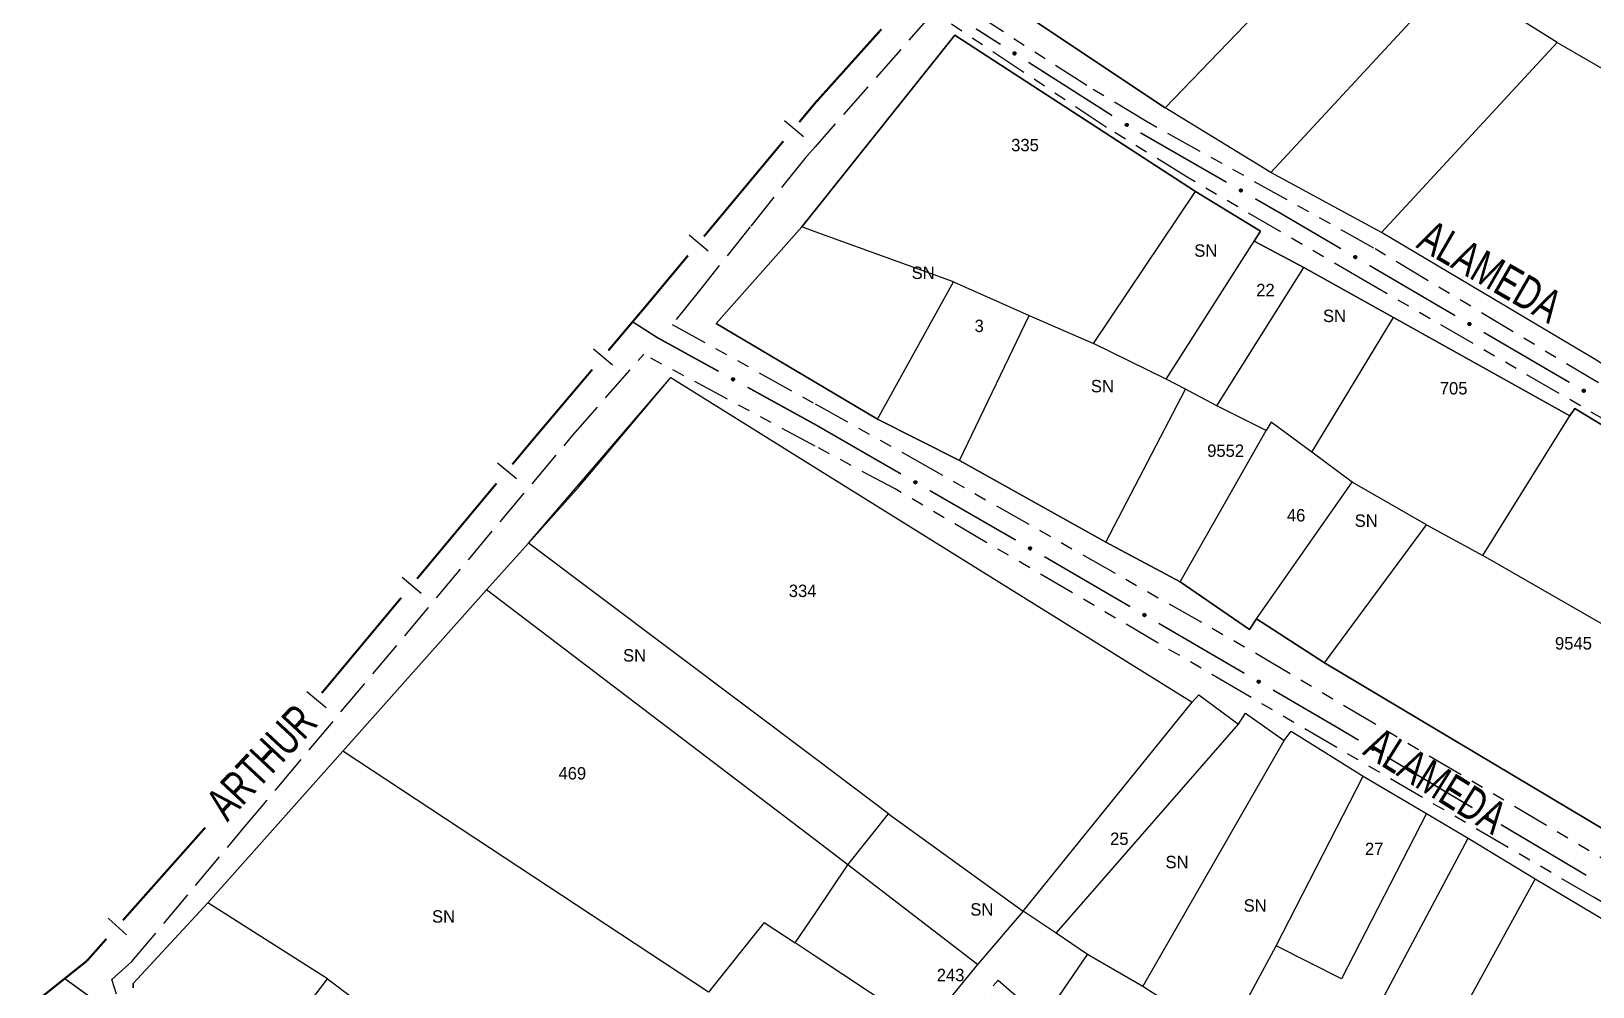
# Model space of a CAD drawing. Extents: x 205454 to 206599, y 4874260 to 4875179.
# Drawn here: x 205702 to 205890.8, y 4874756.7 to 4874872.3 of the extents above; entities that cross this region are included whole.
import ezdxf
from ezdxf.enums import TextEntityAlignment as Align

# ---------------------------------------------------------------- set-up
doc = ezdxf.new("R2010")
doc.units = 0
doc.header["$LTSCALE"] = 1.5
doc.header["$MEASUREMENT"] = 0
doc.linetypes.add('TRACO_11', pattern=[8, 3, -1, 3, -1])
doc.linetypes.add('TRACO_25', pattern=[8, 3, -1, 1, -1, 1, -1])
for name, color, linetype in [('CD_MALHA_LOTES', 7, 'CONTINUOUS'), ('LM-LIM-SETORES-BAIRROS', 250, 'CONTINUOUS'), ('RU-QUADRA', 210, 'CONTINUOUS'), ('SV-EIXO-RUA-N-PAV', 6, 'CONTINUOUS'), ('SV-RUA-NAO-PAV', 7, 'CONTINUOUS'), ('SV-RUA-PAVIM', 7, 'CONTINUOUS'), ('SV-TXT-RUA-N-PAV', 7, 'CONTINUOUS'), ('SV-TXT-RUA-PAV', 7, 'CONTINUOUS'), ('Th_NmrPort', 7, 'CONTINUOUS')]:
    doc.layers.add(name, color=color, linetype=linetype)
doc.styles.add('ARIAL', font='ARIAL.SHX')

msp = doc.modelspace()

# ---------------------------------------------------------------- linework, layer by layer
at = {"layer": 'CD_MALHA_LOTES', "linetype": 'Continuous', "flags": 128}
for points in [[(205839.060183, 4874863.014153), (205861.721372, 4874886.556047)], [(205851.864263, 4874855.22331), (205873.780242, 4874878.900697)], [(205886.482702, 4874870.940488), (205873.780242, 4874878.900697)], [(205819.176598, 4874876.326332), (205839.060183, 4874863.014153)], [(205795.148686, 4874848.628213), (205796.759243, 4874850.646889), (205813.653277, 4874871.821904)], [(205813.653277, 4874871.821904), (205842.736045, 4874852.912431)], [(205865.244188, 4874847.940566), (205886.482702, 4874870.940488)], [(205886.482702, 4874870.940488), (205894.273545, 4874866.401476)], [(205851.864263, 4874855.22331), (205839.060183, 4874863.014153)], [(205865.244188, 4874847.940566), (205851.864263, 4874855.22331)], [(205830.407069, 4874834.532424), (205842.736045, 4874852.912431)], [(205842.736045, 4874852.912431), (205850.602386, 4874848.109425)], [(205784.824717, 4874836.927165), (205795.148686, 4874848.628213)], [(205813.502001, 4874841.982756), (205796.759196, 4874848.045072), (205795.148686, 4874848.628213)], [(205850.602386, 4874848.109425), (205849.846007, 4874846.899219)], [(205890.953969, 4874832.66374), (205865.244188, 4874847.940566)], [(205839.181065, 4874830.221065), (205849.846007, 4874846.899219)], [(205849.846007, 4874846.899219), (205855.8214, 4874843.722428)], [(205845.307734, 4874826.968635), (205855.8214, 4874843.722428)], [(205855.8214, 4874843.722428), (205866.675438, 4874837.671397)], [(205804.311998, 4874825.38024), (205813.502001, 4874841.982756)], [(205813.502001, 4874841.982756), (205822.654186, 4874837.89831)], [(205804.311998, 4874825.38024), (205796.75887, 4874829.855744), (205784.824717, 4874836.927165)], [(205814.220561, 4874820.388139), (205822.654186, 4874837.89831)], [(205822.654186, 4874837.89831), (205830.407069, 4874834.532424)], [(205856.804693, 4874821.371431), (205866.675438, 4874837.671397)], [(205866.675438, 4874837.671397), (205888.005322, 4874825.758429)], [(205839.181065, 4874830.221065), (205830.407069, 4874834.532424)], [(205762.1174, 4874810.384633), (205768.244928, 4874817.212891), (205779.320041, 4874830.403738)], [(205779.320041, 4874830.403738), (205796.758685, 4874819.532507), (205842.327792, 4874791.124778)], [(205831.919827, 4874810.479575), (205841.525839, 4874829.010858)], [(205841.525839, 4874829.010858), (205839.181065, 4874830.221065)], [(205845.307734, 4874826.968635), (205841.525839, 4874829.010858)], [(205851.283127, 4874824.018758), (205845.307734, 4874826.968635)], [(205888.005322, 4874825.758429), (205888.610426, 4874826.666084)], [(205888.610426, 4874826.666084), (205905.28858, 4874816.530607)], [(205814.220561, 4874820.388139), (205804.311998, 4874825.38024)], [(205851.88823, 4874825.00205), (205851.283127, 4874824.018758)], [(205856.804693, 4874821.371431), (205851.88823, 4874825.00205)], [(205877.491656, 4874808.89118), (205888.005322, 4874825.758429)], [(205840.882917, 4874805.676569), (205851.283127, 4874824.018758)], [(205861.683337, 4874817.740813), (205856.804693, 4874821.371431)], [(205831.919827, 4874810.479575), (205814.220561, 4874820.388139)], [(205850.11074, 4874801.213934), (205861.683337, 4874817.740813)], [(205870.684246, 4874812.597436), (205861.683337, 4874817.740813)], [(205858.35527, 4874795.881463), (205870.684246, 4874812.597436)], [(205870.684246, 4874812.597436), (205877.491656, 4874808.89118)], [(205757.037463, 4874804.723768), (205762.1174, 4874810.384633)], [(205805.644592, 4874777.617993), (205796.758053, 4874784.307651), (205762.1174, 4874810.384633)], [(205840.882917, 4874805.676569), (205831.919827, 4874810.479575)], [(205895.304379, 4874798.642246), (205877.491656, 4874808.89118)], [(205739.684575, 4874785.202278), (205757.037463, 4874804.723768)], [(205800.733034, 4874771.478545), (205796.757878, 4874774.502993), (205757.037463, 4874804.723768)], [(205849.278723, 4874799.92809), (205840.882917, 4874805.676569)], [(205850.11074, 4874801.213934), (205849.278723, 4874799.92809)], [(205858.35527, 4874795.881463), (205850.11074, 4874801.213934)], [(205892.581415, 4874775.459232), (205858.35527, 4874795.881463)], [(205821.914128, 4874765.850718), (205842.327792, 4874791.124778)], [(205842.327792, 4874791.124778), (205843.146385, 4874792.045695)], [(205843.146385, 4874792.045695), (205847.955619, 4874788.46435)], [(205847.955619, 4874788.46435), (205848.774212, 4874789.794564)], [(205848.774212, 4874789.794564), (205853.481122, 4874786.520192)], [(205825.904769, 4874763.190291), (205847.955619, 4874788.46435)], [(205853.481122, 4874786.520192), (205854.299715, 4874787.645757)], [(205854.299715, 4874787.645757), (205862.997265, 4874782.171417)], [(205723.372592, 4874766.860022), (205739.684575, 4874785.202278)], [(205783.885955, 4874756.059578), (205739.684575, 4874785.202278)], [(205836.392992, 4874756.743871), (205853.481122, 4874786.520192)], [(205852.509042, 4874761.655429), (205862.997265, 4874782.171417)], [(205862.997265, 4874782.171417), (205870.671575, 4874777.669155)], [(205800.733034, 4874771.478545), (205805.644592, 4874777.617993)], [(205805.644592, 4874777.617993), (205821.914128, 4874765.850718)], [(205870.671575, 4874777.669155), (205860.388, 4874757.664788)], [(205870.671575, 4874777.669155), (205875.685457, 4874774.701755)], [(205858.64849, 4874742.623141), (205875.685457, 4874774.701755)], [(205875.685457, 4874774.701755), (205883.820225, 4874769.790197)], [(205794.347346, 4874762.021452), (205796.757718, 4874765.594072), (205800.733034, 4874771.478545)], [(205816.388626, 4874759.404298), (205800.733034, 4874771.478545)], [(205883.820225, 4874769.790197), (205866.220475, 4874737.711583)], [(205883.820225, 4874769.790197), (205898.350251, 4874761.092646)], [(205723.372592, 4874766.860022), (205714.341007, 4874757.100392)], [(205737.819594, 4874757.668884), (205723.372592, 4874766.860022)], [(205790.591394, 4874764.508431), (205783.885955, 4874756.059578)], [(205790.591394, 4874764.508431), (205794.347346, 4874762.021452)], [(205821.914128, 4874765.850718), (205816.388626, 4874759.404298)], [(205825.904769, 4874763.190291), (205821.914128, 4874765.850718)], [(205829.690762, 4874760.632188), (205825.904769, 4874763.190291)], [(205810.04453, 4874751.627665), (205796.757625, 4874760.425502), (205794.347346, 4874762.021452)], [(205820.686239, 4874747.381213), (205829.690762, 4874760.632188)], [(205836.392992, 4874756.743871), (205829.690762, 4874760.632188)], [(205846.369595, 4874750.297451), (205852.509042, 4874761.655429)], [(205860.388, 4874757.664788), (205852.509042, 4874761.655429)], [(205816.388626, 4874759.404298), (205810.04453, 4874751.627665)], [(205714.341007, 4874757.100392), (205714.336552, 4874756.597096)], [(205729.370742, 4874746.537856), (205737.819594, 4874757.668884)], [(205737.819594, 4874757.668884), (205752.035123, 4874746.940182)], [(205846.369595, 4874750.297451), (205836.392992, 4874756.743871)]]:
    msp.add_lwpolyline(points, dxfattribs=at)
at = {"layer": 'LM-LIM-SETORES-BAIRROS', "const_width": 0.25}
for points in [[(205804.784418, 4874872.53126), (205796.769519, 4874863.600337)], [(205796.76463, 4874863.59489), (205794.849039, 4874861.295619)], [(205796.769519, 4874863.600337), (205796.76463, 4874863.59489)], [(205792.928763, 4874858.990724), (205783.327382, 4874847.46625)], [(205781.407106, 4874845.161355), (205776.28637, 4874839.01497)], [(205776.137374, 4874838.836131), (205771.7694, 4874833.667362)], [(205776.28637, 4874839.01497), (205776.137374, 4874838.836131)], [(205769.83302, 4874831.375979), (205762.732962, 4874822.974243)], [(205762.732962, 4874822.974243), (205762.495636, 4874822.693408)], [(205762.495636, 4874822.693408), (205760.171241, 4874819.902189)], [(205758.251478, 4874817.596867), (205748.652663, 4874806.070256)], [(205746.7329, 4874803.764934), (205737.134085, 4874792.238324)], [(205723.048279, 4874775.970458), (205713.092634, 4874764.750604)], [(205711.101505, 4874762.506633), (205709.110376, 4874760.262662)], [(205708.724455, 4874759.827735), (205702.140656, 4874754.58127)], [(205709.110376, 4874760.262662), (205708.724455, 4874759.827735)]]:
    msp.add_lwpolyline(points, dxfattribs=at)
at = {"layer": 'LM-LIM-SETORES-BAIRROS'}
for points in [[(205793.056499, 4874861.487458), (205795.361394, 4874859.567182)], [(205781.534843, 4874847.65809), (205783.839738, 4874845.737814)], [(205769.978249, 4874833.871758), (205772.269631, 4874831.935378)], [(205758.378659, 4874820.09363), (205760.683981, 4874818.173867)], [(205746.860081, 4874806.261697), (205749.165403, 4874804.341934)], [(205735.341503, 4874792.429765), (205737.646825, 4874790.510002)], [(205711.306939, 4874764.998178), (205713.55091, 4874763.007049)]]:
    msp.add_lwpolyline(points, dxfattribs=at)
at = {"layer": 'RU-QUADRA', "linetype": 'Continuous', "flags": 128}
for points in [[(206021.501391, 4874791.8465), (206012.965337, 4874796.25002), (205997.756258, 4874768.914324), (205989.965415, 4874773.656576), (205981.903587, 4874778.263335), (205977.567814, 4874780.566715), (205972.419083, 4874783.479813), (205965.847677, 4874787.205868), (205959.174651, 4874791.236782), (205916.15565, 4874816.811069), (205904.30002, 4874824.127687), (205890.953969, 4874832.66374), (205865.244188, 4874847.940566), (205851.864263, 4874855.22331), (205839.060183, 4874863.014153), (205819.176598, 4874876.326332)], [(205905.28858, 4874816.530607), (205888.610426, 4874826.666084), (205888.005322, 4874825.758429), (205866.675438, 4874837.671397), (205855.8214, 4874843.722428), (205849.846007, 4874846.899219), (205850.602386, 4874848.109425), (205842.736045, 4874852.912431), (205813.653277, 4874871.821904), (205796.759243, 4874850.646889), (205795.148686, 4874848.628213), (205784.824717, 4874836.927165), (205796.75887, 4874829.855744), (205804.311998, 4874825.38024), (205814.220561, 4874820.388139), (205831.919827, 4874810.479575), (205840.882917, 4874805.676569), (205849.278723, 4874799.92809), (205850.11074, 4874801.213934), (205858.35527, 4874795.881463), (205892.581415, 4874775.459232)], [(205714.336552, 4874756.597096), (205714.341007, 4874757.100392), (205723.372592, 4874766.860022), (205739.684575, 4874785.202278), (205757.037463, 4874804.723768), (205762.1174, 4874810.384633), (205779.320041, 4874830.403738), (205796.758685, 4874819.532507), (205842.327792, 4874791.124778), (205843.146385, 4874792.045695), (205847.955619, 4874788.46435), (205848.774212, 4874789.794564), (205853.481122, 4874786.520192), (205854.299715, 4874787.645757), (205862.997265, 4874782.171417), (205870.671575, 4874777.669155), (205875.685457, 4874774.701755), (205883.820225, 4874769.790197), (205898.350251, 4874761.092646), (205906.791992, 4874755.925278)], [(205820.686239, 4874747.381213), (205829.690762, 4874760.632188), (205825.904769, 4874763.190291), (205821.914128, 4874765.850718), (205816.388626, 4874759.404298), (205810.04453, 4874751.627665)]]:
    msp.add_lwpolyline(points, dxfattribs=at)
at = {"layer": 'SV-EIXO-RUA-N-PAV', "const_width": 0.18}
for points in [[(205816.212977, 4874872.584627), (205819.18819, 4874870.687031)], [(205822.560638, 4874868.536078), (205832.67798, 4874862.08322)], [(205836.095824, 4874860.007178), (205846.498341, 4874854.0249)], [(205849.965846, 4874852.030807), (205852.566475, 4874850.535238)], [(205852.566475, 4874850.535238), (205852.833138, 4874850.381885)], [(205852.833138, 4874850.381885), (205860.330701, 4874845.983689)], [(205863.780876, 4874843.959759), (205872.406313, 4874838.899933)], [(205872.406313, 4874838.899933), (205872.822675, 4874838.655688)], [(205872.822675, 4874838.655688), (205874.132586, 4874837.889992)], [(205774.709194, 4874837.146118), (205777.235743, 4874835.528542)], [(205777.235743, 4874835.528542), (205777.69716, 4874835.233128)], [(205777.69716, 4874835.233128), (205785.100458, 4874831.155204)], [(205877.585885, 4874835.871397), (205887.945781, 4874829.815611)], [(205788.6041, 4874829.225309), (205796.487294, 4874824.883046)], [(205796.487294, 4874824.883046), (205796.760578, 4874824.732514)], [(205796.760578, 4874824.732514), (205807.155844, 4874818.737645)], [(205810.620933, 4874816.739355), (205821.016198, 4874810.744487)], [(205824.480435, 4874808.744729), (205834.843834, 4874802.694939)], [(205838.2983, 4874800.678342), (205848.661699, 4874794.628551)], [(205852.116165, 4874792.611954), (205859.025098, 4874788.578761)], [(205859.025098, 4874788.578761), (205859.791995, 4874788.131073)], [(205859.791995, 4874788.131073), (205862.468025, 4874786.542562)], [(205865.907659, 4874784.50077), (205876.226562, 4874778.375393)], [(205879.666197, 4874776.333601), (205886.545466, 4874772.250017)], [(205886.545466, 4874772.250017), (205886.713871, 4874772.150051)], [(205886.713871, 4874772.150051), (205889.979554, 4874770.198913)], [(205706.105945, 4874757.678493), (205710.963608, 4874754.156687)]]:
    msp.add_lwpolyline(points, dxfattribs=at)
at = {"layer": 'SV-EIXO-RUA-N-PAV'}
for points in [[(205820.81247, 4874869.781628), (205820.86007, 4874869.792864), (205820.903278, 4874869.792788), (205820.939297, 4874869.782351), (205820.968721, 4874869.76483), (205820.996805, 4874869.743514), (205821.020378, 4874869.715776), (205821.039721, 4874869.679195), (205821.051328, 4874869.631525), (205821.048341, 4874869.587268), (205821.039999, 4874869.551408), (205821.023495, 4874869.519674), (205821.00233, 4874869.492739), (205820.972708, 4874869.469206), (205820.935446, 4874869.449965), (205820.887229, 4874869.439454), (205820.84487, 4874869.439819), (205820.810295, 4874869.450828), (205820.778497, 4874869.467622), (205820.750087, 4874869.489728), (205820.727105, 4874869.517089), (205820.707799, 4874869.554642), (205820.698056, 4874869.602369), (205820.697938, 4874869.644621), (205820.708458, 4874869.679341), (205820.725697, 4874869.710274), (205820.746734, 4874869.738702), (205820.77363, 4874869.763558), (205820.81247, 4874869.781628)], [(205834.370192, 4874861.126539), (205834.417227, 4874861.139946), (205834.460393, 4874861.14185), (205834.496852, 4874861.133076), (205834.527049, 4874861.116922), (205834.55608, 4874861.096916), (205834.5809, 4874861.070288), (205834.6019, 4874861.034632), (205834.61568, 4874860.987544), (205834.614725, 4874860.943197), (205834.608035, 4874860.906992), (205834.593003, 4874860.874535), (205834.573096, 4874860.846658), (205834.544584, 4874860.821792), (205834.508242, 4874860.800863), (205834.460558, 4874860.788152), (205834.418227, 4874860.786576), (205834.383184, 4874860.795988), (205834.35065, 4874860.811307), (205834.321256, 4874860.832086), (205834.297043, 4874860.858365), (205834.276037, 4874860.894994), (205834.264115, 4874860.942224), (205834.262061, 4874860.984427), (205834.270979, 4874861.019592), (205834.286781, 4874861.051283), (205834.306493, 4874861.080645), (205834.332221, 4874861.106709), (205834.370192, 4874861.126539)], [(205848.162418, 4874853.194908), (205848.209453, 4874853.208314), (205848.252618, 4874853.210219), (205848.289078, 4874853.201445), (205848.319275, 4874853.185291), (205848.348306, 4874853.165285), (205848.373125, 4874853.138657), (205848.394126, 4874853.103001), (205848.407906, 4874853.055913), (205848.40695, 4874853.011565), (205848.400261, 4874852.97536), (205848.385229, 4874852.942903), (205848.365322, 4874852.915026), (205848.33681, 4874852.89016), (205848.300468, 4874852.869231), (205848.252784, 4874852.856521), (205848.210453, 4874852.854944), (205848.17541, 4874852.864357), (205848.142875, 4874852.879675), (205848.113482, 4874852.900455), (205848.089269, 4874852.926734), (205848.068263, 4874852.963362), (205848.056341, 4874853.010593), (205848.054286, 4874853.052795), (205848.063204, 4874853.087961), (205848.079007, 4874853.119652), (205848.098719, 4874853.149014), (205848.124447, 4874853.175077), (205848.162418, 4874853.194908)], [(205861.987557, 4874845.139373), (205862.034706, 4874845.152373), (205862.077886, 4874845.153905), (205862.114269, 4874845.144817), (205862.144325, 4874845.128403), (205862.173183, 4874845.108147), (205862.197771, 4874845.081306), (205862.218463, 4874845.045471), (205862.231837, 4874844.998266), (205862.230499, 4874844.953928), (205862.223497, 4874844.917782), (205862.208186, 4874844.885456), (205862.188039, 4874844.857752), (205862.159313, 4874844.833132), (205862.122793, 4874844.812518), (205862.075001, 4874844.800219), (205862.032657, 4874844.799008), (205861.997697, 4874844.808722), (205861.965296, 4874844.824321), (205861.936082, 4874844.845353), (205861.912097, 4874844.87184), (205861.891408, 4874844.908648), (205861.879894, 4874844.95598), (205861.878204, 4874844.998198), (205861.887425, 4874845.033286), (205861.9035, 4874845.064839), (205861.923464, 4874845.09403), (205861.949416, 4874845.119871), (205861.987557, 4874845.139373)], [(205875.790744, 4874837.048238), (205875.837873, 4874837.061311), (205875.881051, 4874837.06291), (205875.917448, 4874837.053878), (205875.947529, 4874837.03751), (205875.976418, 4874837.017299), (205876.001048, 4874836.990496), (205876.021796, 4874836.954692), (205876.035242, 4874836.907508), (205876.033972, 4874836.863168), (205876.027027, 4874836.827012), (205876.011766, 4874836.794662), (205875.991661, 4874836.766927), (205875.962974, 4874836.742263), (205875.926485, 4874836.721592), (205875.878712, 4874836.709219), (205875.836371, 4874836.707942), (205875.801395, 4874836.717603), (205875.76897, 4874836.733151), (205875.739724, 4874836.754139), (205875.715698, 4874836.780588), (205875.694952, 4874836.817364), (205875.683365, 4874836.864678), (205875.681609, 4874836.906894), (205875.690776, 4874836.941996), (205875.706802, 4874836.973574), (205875.726722, 4874837.002796), (205875.752634, 4874837.028676), (205875.790744, 4874837.048238)], [(205786.779539, 4874830.355999), (205786.826319, 4874830.37027), (205786.869442, 4874830.372969), (205786.906057, 4874830.364868), (205786.936546, 4874830.349272), (205786.965941, 4874830.329804), (205786.991247, 4874830.303638), (205787.0129, 4874830.268375), (205787.027545, 4874830.221549), (205787.027406, 4874830.177191), (205787.021385, 4874830.140869), (205787.006953, 4874830.108141), (205786.987563, 4874830.079902), (205786.959513, 4874830.054515), (205786.923563, 4874830.03292), (205786.876121, 4874830.019334), (205786.833826, 4874830.016978), (205786.798616, 4874830.025743), (205786.765805, 4874830.04046), (205786.736034, 4874830.060695), (205786.711341, 4874830.086523), (205786.689664, 4874830.122759), (205786.676874, 4874830.169762), (205786.674043, 4874830.211919), (205786.682312, 4874830.247243), (205786.697528, 4874830.27922), (205786.716695, 4874830.30894), (205786.741939, 4874830.335473), (205786.779539, 4874830.355999)], [(205889.60394, 4874828.973857), (205889.651069, 4874828.986931), (205889.694247, 4874828.988529), (205889.730644, 4874828.979497), (205889.760725, 4874828.96313), (205889.789614, 4874828.942919), (205889.814244, 4874828.916116), (205889.834992, 4874828.880312), (205889.848438, 4874828.833127), (205889.847168, 4874828.788788), (205889.840223, 4874828.752631), (205889.824962, 4874828.720281), (205889.804857, 4874828.692546), (205889.77617, 4874828.667882), (205889.739681, 4874828.647211), (205889.691908, 4874828.634839), (205889.649566, 4874828.633562), (205889.614591, 4874828.643222), (205889.582166, 4874828.658771), (205889.55292, 4874828.679758), (205889.528894, 4874828.706208), (205889.508148, 4874828.742984), (205889.496561, 4874828.790298), (205889.494805, 4874828.832514), (205889.503972, 4874828.867615), (205889.519998, 4874828.899194), (205889.539918, 4874828.928415), (205889.56583, 4874828.954296), (205889.60394, 4874828.973857)], [(205808.818915, 4874817.905639), (205808.865966, 4874817.918989), (205808.909134, 4874817.920841), (205808.945583, 4874817.912023), (205808.97576, 4874817.895832), (205809.004767, 4874817.875791), (205809.029554, 4874817.849133), (205809.050512, 4874817.813451), (205809.064235, 4874817.766347), (205809.063225, 4874817.722), (205809.056492, 4874817.685804), (205809.041421, 4874817.653365), (205809.02148, 4874817.625512), (205808.992938, 4874817.60068), (205808.956571, 4874817.579795), (205808.908871, 4874817.567143), (205808.866538, 4874817.565617), (205808.831507, 4874817.575072), (205808.798991, 4874817.59043), (205808.769622, 4874817.611245), (205808.745442, 4874817.637554), (205808.72448, 4874817.674207), (205808.712615, 4874817.721452), (205808.710612, 4874817.763657), (205808.719572, 4874817.798812), (205808.735413, 4874817.830484), (205808.75516, 4874817.859822), (205808.78092, 4874817.885854), (205808.818915, 4874817.905639)], [(205822.679269, 4874809.91248), (205822.72632, 4874809.92583), (205822.769488, 4874809.927682), (205822.805937, 4874809.918864), (205822.836114, 4874809.902673), (205822.865121, 4874809.882632), (205822.889909, 4874809.855974), (205822.910866, 4874809.820293), (205822.924589, 4874809.773188), (205822.92358, 4874809.728842), (205822.916846, 4874809.692645), (205822.901775, 4874809.660206), (205822.881834, 4874809.632354), (205822.853292, 4874809.607522), (205822.816925, 4874809.586637), (205822.769226, 4874809.573984), (205822.726892, 4874809.572459), (205822.691861, 4874809.581914), (205822.659345, 4874809.597272), (205822.629977, 4874809.618087), (205822.605796, 4874809.644395), (205822.584834, 4874809.681049), (205822.572969, 4874809.728294), (205822.570966, 4874809.770499), (205822.579927, 4874809.805653), (205822.595767, 4874809.837325), (205822.615514, 4874809.866663), (205822.641274, 4874809.892696), (205822.679269, 4874809.91248)], [(205836.502479, 4874801.854144), (205836.5496, 4874801.867245), (205836.592778, 4874801.868868), (205836.629179, 4874801.859857), (205836.65927, 4874801.843507), (205836.688171, 4874801.823313), (205836.712817, 4874801.796524), (205836.733585, 4874801.760733), (205836.747058, 4874801.713556), (205836.745814, 4874801.669216), (205836.73889, 4874801.633055), (205836.723647, 4874801.600696), (205836.703559, 4874801.57295), (205836.674886, 4874801.548269), (205836.638409, 4874801.527577), (205836.590643, 4874801.515177), (205836.548302, 4874801.513875), (205836.513322, 4874801.523516), (205836.480888, 4874801.539045), (205836.451629, 4874801.560016), (205836.427588, 4874801.586451), (205836.40682, 4874801.623216), (205836.395206, 4874801.670523), (205836.393426, 4874801.712738), (205836.402573, 4874801.747844), (205836.418581, 4874801.779432), (205836.438483, 4874801.808665), (205836.46438, 4874801.834561), (205836.502479, 4874801.854144)], [(205850.320344, 4874793.787757), (205850.367465, 4874793.800857), (205850.410642, 4874793.802481), (205850.447044, 4874793.79347), (205850.477135, 4874793.77712), (205850.506036, 4874793.756925), (205850.530682, 4874793.730137), (205850.55145, 4874793.694345), (205850.564923, 4874793.647168), (205850.563679, 4874793.602828), (205850.556755, 4874793.566667), (205850.541512, 4874793.534309), (205850.521424, 4874793.506562), (205850.492751, 4874793.481882), (205850.456274, 4874793.461189), (205850.408508, 4874793.448789), (205850.366167, 4874793.447488), (205850.331187, 4874793.457128), (205850.298752, 4874793.472658), (205850.269494, 4874793.493628), (205850.245453, 4874793.520064), (205850.224685, 4874793.556828), (205850.213071, 4874793.604135), (205850.211291, 4874793.64635), (205850.220438, 4874793.681457), (205850.236446, 4874793.713044), (205850.256348, 4874793.742278), (205850.282245, 4874793.768173), (205850.320344, 4874793.787757)], [(205864.12048, 4874785.689666), (205864.167696, 4874785.702422), (205864.210884, 4874785.70373), (205864.247219, 4874785.694454), (205864.277189, 4874785.677884), (205864.305942, 4874785.657479), (205864.330391, 4874785.630511), (205864.350897, 4874785.594568), (205864.364025, 4874785.547294), (205864.362457, 4874785.502964), (205864.355268, 4874785.466855), (205864.33979, 4874785.434609), (205864.319499, 4874785.40701), (205864.290647, 4874785.382539), (205864.25402, 4874785.362114), (205864.206164, 4874785.350064), (205864.163815, 4874785.349072), (205864.128906, 4874785.358968), (205864.096586, 4874785.374734), (205864.067482, 4874785.395918), (205864.043635, 4874785.422528), (205864.023136, 4874785.459443), (205864.011868, 4874785.506834), (205864.010397, 4874785.549061), (205864.019799, 4874785.5841), (205864.036038, 4874785.61557), (205864.056153, 4874785.644657), (205864.082239, 4874785.670362), (205864.12048, 4874785.689666)], [(205877.879018, 4874777.522498), (205877.926234, 4874777.535254), (205877.969421, 4874777.536562), (205878.005756, 4874777.527285), (205878.035727, 4874777.510715), (205878.064479, 4874777.49031), (205878.088929, 4874777.463342), (205878.109435, 4874777.4274), (205878.122563, 4874777.380126), (205878.120995, 4874777.335796), (205878.113806, 4874777.299687), (205878.098328, 4874777.26744), (205878.078037, 4874777.239841), (205878.049184, 4874777.215371), (205878.012557, 4874777.194946), (205877.964702, 4874777.182895), (205877.922353, 4874777.181903), (205877.887444, 4874777.191799), (205877.855124, 4874777.207565), (205877.82602, 4874777.228749), (205877.802172, 4874777.25536), (205877.781674, 4874777.292275), (205877.770406, 4874777.339666), (205877.768934, 4874777.381892), (205877.778337, 4874777.416931), (205877.794576, 4874777.448401), (205877.814691, 4874777.477488), (205877.840777, 4874777.503194), (205877.879018, 4874777.522498)]]:
    msp.add_lwpolyline(points, close=True, dxfattribs=at)
for points in [[(205820.697938, 4874869.644621), (205821.00233, 4874869.492739)], [(205820.698056, 4874869.602369), (205820.972708, 4874869.469206)], [(205820.699288, 4874869.621484), (205820.982968, 4874869.482631)], [(205820.70571, 4874869.659466), (205821.010098, 4874869.507407)], [(205820.706987, 4874869.57773), (205820.951235, 4874869.460791)], [(205820.707799, 4874869.554642), (205820.935446, 4874869.449965)], [(205820.708458, 4874869.679341), (205821.023495, 4874869.519674)], [(205820.719036, 4874869.693047), (205821.028859, 4874869.534283)], [(205820.723374, 4874869.53491), (205820.904547, 4874869.44849)], [(205820.725697, 4874869.710274), (205821.039999, 4874869.551408)], [(205820.727105, 4874869.517089), (205820.887229, 4874869.439454)], [(205820.739998, 4874869.723375), (205821.040934, 4874869.573516)], [(205820.742597, 4874869.50161), (205820.860377, 4874869.442674)], [(205820.746734, 4874869.738702), (205821.048341, 4874869.587268)], [(205820.750087, 4874869.489728), (205820.84487, 4874869.439819)], [(205820.764094, 4874869.748467), (205821.046207, 4874869.612233)], [(205820.77363, 4874869.763558), (205821.051328, 4874869.631525)], [(205820.792792, 4874869.770625), (205821.041542, 4874869.655669)], [(205820.81247, 4874869.781628), (205821.039721, 4874869.679195)], [(205820.838647, 4874869.786695), (205821.023588, 4874869.701108)], [(205820.86007, 4874869.792864), (205821.020378, 4874869.715776)], [(205820.884701, 4874869.792927), (205821.000597, 4874869.733574)], [(205820.903278, 4874869.792788), (205820.996805, 4874869.743514)], [(205834.262061, 4874860.984427), (205834.573096, 4874860.846658)], [(205834.264115, 4874860.942224), (205834.544584, 4874860.821792)], [(205834.26447, 4874860.961375), (205834.554217, 4874860.835673)], [(205834.269145, 4874860.999612), (205834.580184, 4874860.861666)], [(205834.270979, 4874861.019592), (205834.593003, 4874860.874535)], [(205834.274167, 4874860.918021), (205834.523519, 4874860.812401)], [(205834.276037, 4874860.894994), (205834.508242, 4874860.800863)], [(205834.280917, 4874861.033768), (205834.597692, 4874860.889375)], [(205834.286781, 4874861.051283), (205834.608035, 4874860.906992)], [(205834.2925, 4874860.875997), (205834.477444, 4874860.797972)], [(205834.297043, 4874860.858365), (205834.460558, 4874860.788152)], [(205834.300466, 4874861.065026), (205834.607957, 4874860.92912)], [(205834.306493, 4874861.080645), (205834.614725, 4874860.943197)], [(205834.313229, 4874860.843613), (205834.433587, 4874860.790138)], [(205834.321256, 4874860.832086), (205834.418227, 4874860.786576)], [(205834.323387, 4874861.091196), (205834.611448, 4874860.968038)], [(205834.332221, 4874861.106709), (205834.61568, 4874860.987544)], [(205834.351039, 4874861.114646), (205834.604797, 4874861.011214)], [(205834.370192, 4874861.126539), (205834.6019, 4874861.034632)], [(205834.396109, 4874861.132801), (205834.584779, 4874861.055782)], [(205834.417227, 4874861.139946), (205834.5809, 4874861.070288)], [(205834.441829, 4874861.141138), (205834.560324, 4874861.08716)], [(205834.460393, 4874861.14185), (205834.55608, 4874861.096916)], [(205848.054286, 4874853.052795), (205848.365322, 4874852.915026)], [(205848.061371, 4874853.067981), (205848.372409, 4874852.930035)], [(205848.063204, 4874853.087961), (205848.385229, 4874852.942903)], [(205848.073143, 4874853.102137), (205848.389918, 4874852.957743)], [(205848.079007, 4874853.119652), (205848.400261, 4874852.97536)], [(205848.092692, 4874853.133394), (205848.400182, 4874852.997489)], [(205848.098719, 4874853.149014), (205848.40695, 4874853.011565)], [(205848.115613, 4874853.159565), (205848.403674, 4874853.036406)], [(205848.124447, 4874853.175077), (205848.407906, 4874853.055913)], [(205848.143265, 4874853.183014), (205848.397023, 4874853.079583)], [(205848.162418, 4874853.194908), (205848.394126, 4874853.103001)], [(205848.188335, 4874853.201169), (205848.377005, 4874853.12415)], [(205848.209453, 4874853.208314), (205848.373125, 4874853.138657)], [(205848.234055, 4874853.209506), (205848.35255, 4874853.155529)], [(205848.252618, 4874853.210219), (205848.348306, 4874853.165285)], [(205848.056341, 4874853.010593), (205848.33681, 4874852.89016)], [(205848.056696, 4874853.029744), (205848.346443, 4874852.904042)], [(205848.066393, 4874852.986389), (205848.315745, 4874852.88077)], [(205848.068263, 4874852.963362), (205848.300468, 4874852.869231)], [(205848.084726, 4874852.944365), (205848.269669, 4874852.866341)], [(205848.089269, 4874852.926734), (205848.252784, 4874852.856521)], [(205848.105454, 4874852.911982), (205848.225812, 4874852.858507)], [(205848.113482, 4874852.900455), (205848.210453, 4874852.854944)], [(205861.878204, 4874844.998198), (205862.188039, 4874844.857752)], [(205861.879894, 4874844.95598), (205862.159313, 4874844.833132)], [(205861.880414, 4874844.975127), (205862.169066, 4874844.84693)], [(205861.885418, 4874845.013323), (205862.195256, 4874844.872698)], [(205861.887425, 4874845.033286), (205862.208186, 4874844.885456)], [(205861.889737, 4874844.931691), (205862.138168, 4874844.823924)], [(205861.891408, 4874844.908648), (205862.122793, 4874844.812518)], [(205861.897485, 4874845.047376), (205862.213003, 4874844.900255)], [(205861.9035, 4874845.064839), (205862.223497, 4874844.917782)], [(205861.907706, 4874844.88951), (205862.09197, 4874844.809893)], [(205861.912097, 4874844.87184), (205862.075001, 4874844.800219)], [(205861.917303, 4874845.078463), (205862.223609, 4874844.93991)], [(205861.923464, 4874845.09403), (205862.230499, 4874844.953928)], [(205861.928155, 4874844.856949), (205862.048047, 4874844.802438)], [(205861.936082, 4874844.845353), (205862.032657, 4874844.799008)], [(205861.940449, 4874845.104435), (205862.227437, 4874844.978796)], [(205861.949416, 4874845.119871), (205862.231837, 4874844.998266)], [(205861.968302, 4874845.127645), (205862.221158, 4874845.022029)], [(205861.987557, 4874845.139373), (205862.218463, 4874845.045471)], [(205862.013527, 4874845.145411), (205862.201525, 4874845.066767)], [(205862.034706, 4874845.152373), (205862.197771, 4874845.081306)], [(205862.059317, 4874845.153353), (205862.177342, 4874845.098355)], [(205862.077886, 4874845.153905), (205862.173183, 4874845.108147)], [(205875.681609, 4874836.906894), (205875.991661, 4874836.766927)], [(205875.683365, 4874836.864678), (205875.962974, 4874836.742263)], [(205875.683855, 4874836.883826), (205875.972705, 4874836.756076)], [(205875.688801, 4874836.922029), (205875.998855, 4874836.781884)], [(205875.690776, 4874836.941996), (205876.011766, 4874836.794662)], [(205875.693245, 4874836.840404), (205875.941843, 4874836.733022)], [(205875.694952, 4874836.817364), (205875.926485, 4874836.721592)], [(205875.700814, 4874836.956101), (205876.016559, 4874836.809468)], [(205875.706802, 4874836.973574), (205876.027027, 4874836.827012)], [(205875.71128, 4874836.798251), (205875.895667, 4874836.71892)], [(205875.715698, 4874836.780588), (205875.878712, 4874836.709219)], [(205875.720585, 4874836.987219), (205876.027105, 4874836.84914)], [(205875.726722, 4874837.002796), (205876.033972, 4874836.863168)], [(205875.731779, 4874836.765722), (205875.851755, 4874836.711396)], [(205875.739724, 4874836.754139), (205875.836371, 4874836.707942)], [(205875.74369, 4874837.013227), (205876.030872, 4874836.888032)], [(205875.752634, 4874837.028676), (205876.035242, 4874836.907508)], [(205875.771507, 4874837.03648), (205876.024527, 4874836.931254)], [(205875.790744, 4874837.048238), (205876.021796, 4874836.954692)], [(205875.816705, 4874837.054316), (205876.004825, 4874836.975963)], [(205875.837873, 4874837.061311), (205876.001048, 4874836.990496)], [(205875.862483, 4874837.062328), (205875.980593, 4874837.007513)], [(205875.881051, 4874837.06291), (205875.976418, 4874837.017299)], [(205786.674043, 4874830.211919), (205786.987563, 4874830.079902)], [(205786.676874, 4874830.169762), (205786.959513, 4874830.054515)], [(205786.676876, 4874830.188916), (205786.968889, 4874830.068572)], [(205786.680846, 4874830.227233), (205786.994373, 4874830.095038)], [(205786.682312, 4874830.247243), (205787.006953, 4874830.108141)], [(205786.68737, 4874830.145748), (205786.938625, 4874830.044738)], [(205786.689664, 4874830.122759), (205786.923563, 4874830.03292)], [(205786.691987, 4874830.2616), (205787.011368, 4874830.123065)], [(205786.697528, 4874830.27922), (205787.021385, 4874830.140869)], [(205786.706474, 4874830.104068), (205786.892823, 4874830.029463)], [(205786.710958, 4874830.293212), (205787.020899, 4874830.162992)], [(205786.711341, 4874830.086523), (205786.876121, 4874830.019334)], [(205786.716695, 4874830.30894), (205787.027406, 4874830.177191)], [(205786.727795, 4874830.072072), (205786.849118, 4874830.020823)], [(205786.733392, 4874830.3198), (205787.023673, 4874830.201968)], [(205786.736034, 4874830.060695), (205786.833826, 4874830.016978)], [(205786.741939, 4874830.335473), (205787.027545, 4874830.221549)], [(205786.760608, 4874830.343755), (205787.016228, 4874830.245015)], [(205786.779539, 4874830.355999), (205787.0129, 4874830.268375)], [(205786.805336, 4874830.362737), (205786.995392, 4874830.289206)], [(205786.826319, 4874830.37027), (205786.991247, 4874830.303638)], [(205786.850895, 4874830.371914), (205786.970364, 4874830.320128)], [(205786.869442, 4874830.372969), (205786.965941, 4874830.329804)], [(205889.494805, 4874828.832514), (205889.804857, 4874828.692546)], [(205889.496561, 4874828.790298), (205889.77617, 4874828.667882)], [(205889.497051, 4874828.809446), (205889.785901, 4874828.681695)], [(205889.501997, 4874828.847649), (205889.812051, 4874828.707504)], [(205889.503972, 4874828.867615), (205889.824962, 4874828.720281)], [(205889.506441, 4874828.766024), (205889.755039, 4874828.658641)], [(205889.508148, 4874828.742984), (205889.739681, 4874828.647211)], [(205889.51401, 4874828.881721), (205889.829755, 4874828.735088)], [(205889.519998, 4874828.899194), (205889.840223, 4874828.752631)], [(205889.524476, 4874828.723871), (205889.708863, 4874828.644539)], [(205889.528894, 4874828.706208), (205889.691908, 4874828.634839)], [(205889.533781, 4874828.912839), (205889.840301, 4874828.774759)], [(205889.539918, 4874828.928415), (205889.847168, 4874828.788788)], [(205889.544975, 4874828.691342), (205889.664951, 4874828.637016)], [(205889.55292, 4874828.679758), (205889.649566, 4874828.633562)], [(205889.556886, 4874828.938847), (205889.844068, 4874828.813651)], [(205889.56583, 4874828.954296), (205889.848438, 4874828.833127)], [(205889.584703, 4874828.9621), (205889.837723, 4874828.856874)], [(205889.60394, 4874828.973857), (205889.834992, 4874828.880312)], [(205889.629901, 4874828.979935), (205889.818021, 4874828.901582)], [(205889.651069, 4874828.986931), (205889.814244, 4874828.916116)], [(205889.675679, 4874828.987948), (205889.793789, 4874828.933133)], [(205889.694247, 4874828.988529), (205889.789614, 4874828.942919)], [(205808.710612, 4874817.763657), (205809.02148, 4874817.625512)], [(205808.712615, 4874817.721452), (205808.992938, 4874817.60068)], [(205808.712993, 4874817.740603), (205809.002588, 4874817.61455)], [(205808.717714, 4874817.778835), (205809.028586, 4874817.640512)], [(205808.719572, 4874817.798812), (205809.041421, 4874817.653365)], [(205808.722638, 4874817.697237), (205808.971862, 4874817.591315)], [(205808.72448, 4874817.674207), (205808.956571, 4874817.579795)], [(205808.729528, 4874817.812976), (205809.046128, 4874817.668199)], [(205808.735413, 4874817.830484), (205809.056492, 4874817.685804)], [(205808.74092, 4874817.655191), (205808.925769, 4874817.576942)], [(205808.745442, 4874817.637554), (205808.908871, 4874817.567143)], [(205808.749115, 4874817.84421), (205809.05644, 4874817.707932)], [(205808.75516, 4874817.859822), (205809.063225, 4874817.722)], [(205808.761609, 4874817.622782), (205808.881902, 4874817.569161)], [(205808.769622, 4874817.611245), (205808.866538, 4874817.565617)], [(205808.772067, 4874817.870353), (205809.059979, 4874817.746845)], [(205808.78092, 4874817.885854), (205809.064235, 4874817.766347)], [(205808.799748, 4874817.893769), (205809.05338, 4874817.79003)], [(205808.818915, 4874817.905639), (205809.050512, 4874817.813451)], [(205808.84484, 4874817.911869), (205809.033416, 4874817.834622)], [(205808.865966, 4874817.918989), (205809.029554, 4874817.849133)], [(205808.89057, 4874817.920151), (205809.008999, 4874817.86603)], [(205808.909134, 4874817.920841), (205809.004767, 4874817.875791)], [(205822.570966, 4874809.770499), (205822.881834, 4874809.632354)], [(205822.572969, 4874809.728294), (205822.853292, 4874809.607522)], [(205822.573347, 4874809.747444), (205822.862942, 4874809.621392)], [(205822.578068, 4874809.785676), (205822.88894, 4874809.647353)], [(205822.579927, 4874809.805653), (205822.901775, 4874809.660206)], [(205822.582992, 4874809.704078), (205822.832216, 4874809.598157)], [(205822.584834, 4874809.681049), (205822.816925, 4874809.586637)], [(205822.589882, 4874809.819818), (205822.906482, 4874809.675041)], [(205822.595767, 4874809.837325), (205822.916846, 4874809.692645)], [(205822.601274, 4874809.662032), (205822.786123, 4874809.583784)], [(205822.605796, 4874809.644395), (205822.769226, 4874809.573984)], [(205822.609469, 4874809.851051), (205822.916794, 4874809.714773)], [(205822.615514, 4874809.866663), (205822.92358, 4874809.728842)], [(205822.621963, 4874809.629623), (205822.742257, 4874809.576003)], [(205822.629977, 4874809.618087), (205822.726892, 4874809.572459)], [(205822.632421, 4874809.877194), (205822.920333, 4874809.753687)], [(205822.641274, 4874809.892696), (205822.924589, 4874809.773188)], [(205822.660102, 4874809.90061), (205822.913734, 4874809.796872)], [(205822.679269, 4874809.91248), (205822.910866, 4874809.820293)], [(205822.705194, 4874809.918711), (205822.89377, 4874809.841463)], [(205822.72632, 4874809.92583), (205822.889909, 4874809.855974)], [(205822.750924, 4874809.926992), (205822.869353, 4874809.872871)], [(205822.769488, 4874809.927682), (205822.865121, 4874809.882632)], [(205836.393426, 4874801.712738), (205836.703559, 4874801.57295)], [(205836.395206, 4874801.670523), (205836.674886, 4874801.548269)], [(205836.395685, 4874801.689671), (205836.684609, 4874801.562088)], [(205836.400609, 4874801.727877), (205836.710744, 4874801.587911)], [(205836.402573, 4874801.747844), (205836.723647, 4874801.600696)], [(205836.405101, 4874801.646254), (205836.65376, 4874801.539016)], [(205836.40682, 4874801.623216), (205836.638409, 4874801.527577)], [(205836.412603, 4874801.761956), (205836.728433, 4874801.615506)], [(205836.418581, 4874801.779432), (205836.73889, 4874801.633055)], [(205836.42316, 4874801.604112), (205836.607592, 4874801.524887)], [(205836.427588, 4874801.586451), (205836.590643, 4874801.515177)], [(205836.432355, 4874801.793085), (205836.738955, 4874801.655183)], [(205836.438483, 4874801.808665), (205836.745814, 4874801.669216)], [(205836.443677, 4874801.571594), (205836.563685, 4874801.517338)], [(205836.451629, 4874801.560016), (205836.548302, 4874801.513875)], [(205836.455445, 4874801.819106), (205836.7427, 4874801.694077)], [(205836.46438, 4874801.834561), (205836.747058, 4874801.713556)], [(205836.483249, 4874801.842376), (205836.736329, 4874801.737296)], [(205836.502479, 4874801.854144), (205836.733585, 4874801.760733)], [(205836.528436, 4874801.860237), (205836.716602, 4874801.781993)], [(205836.5496, 4874801.867245), (205836.712817, 4874801.796524)], [(205836.57421, 4874801.868276), (205836.692351, 4874801.81353)], [(205836.592778, 4874801.868868), (205836.688171, 4874801.823313)], [(205850.211291, 4874793.64635), (205850.521424, 4874793.506562)], [(205850.213071, 4874793.604135), (205850.492751, 4874793.481882)], [(205850.21355, 4874793.623283), (205850.502474, 4874793.4957)], [(205850.218474, 4874793.66149), (205850.528609, 4874793.521524)], [(205850.220438, 4874793.681457), (205850.541512, 4874793.534309)], [(205850.222966, 4874793.579867), (205850.471625, 4874793.472628)], [(205850.224685, 4874793.556828), (205850.456274, 4874793.461189)], [(205850.230468, 4874793.695568), (205850.546298, 4874793.549118)], [(205850.236446, 4874793.713044), (205850.556755, 4874793.566667)], [(205850.241025, 4874793.537724), (205850.425457, 4874793.458499)], [(205850.245453, 4874793.520064), (205850.408508, 4874793.448789)], [(205850.25022, 4874793.726698), (205850.55682, 4874793.588796)], [(205850.256348, 4874793.742278), (205850.563679, 4874793.602828)], [(205850.261542, 4874793.505207), (205850.38155, 4874793.450951)], [(205850.269494, 4874793.493628), (205850.366167, 4874793.447488)], [(205850.27331, 4874793.752719), (205850.560565, 4874793.62769)], [(205850.282245, 4874793.768173), (205850.564923, 4874793.647168)], [(205850.301114, 4874793.775988), (205850.554194, 4874793.670909)], [(205850.320344, 4874793.787757), (205850.55145, 4874793.694345)], [(205850.346301, 4874793.79385), (205850.534466, 4874793.715605)], [(205850.367465, 4874793.800857), (205850.530682, 4874793.730137)], [(205850.392075, 4874793.801889), (205850.510216, 4874793.747142)], [(205850.410642, 4874793.802481), (205850.506036, 4874793.756925)], [(205864.010397, 4874785.549061), (205864.319499, 4874785.40701)], [(205864.011868, 4874785.506834), (205864.290647, 4874785.382539)], [(205864.012487, 4874785.525978), (205864.300471, 4874785.396287)], [(205864.01769, 4874785.564147), (205864.326794, 4874785.421919)], [(205864.019799, 4874785.5841), (205864.33979, 4874785.434609)], [(205864.021585, 4874785.482494), (205864.269454, 4874785.373441)], [(205864.023136, 4874785.459443), (205864.25402, 4874785.362114)], [(205864.029932, 4874785.598138), (205864.344683, 4874785.449383)], [(205864.036038, 4874785.61557), (205864.355268, 4874785.466855)], [(205864.039335, 4874785.440221), (205864.223184, 4874785.35965)], [(205864.043635, 4874785.422528), (205864.206164, 4874785.350064)], [(205864.049912, 4874785.629122), (205864.355495, 4874785.488982)], [(205864.056153, 4874785.644657), (205864.362457, 4874785.502964)], [(205864.059615, 4874785.407554), (205864.179223, 4874785.352422)], [(205864.067482, 4874785.395918), (205864.163815, 4874785.349072)], [(205864.073191, 4874785.654973), (205864.359525, 4874785.527848)], [(205864.082239, 4874785.670362), (205864.364025, 4874785.547294)], [(205864.101165, 4874785.678039), (205864.35347, 4874785.571113)], [(205864.12048, 4874785.689666), (205864.350897, 4874785.594568)], [(205864.146481, 4874785.69557), (205864.33407, 4874785.615952)], [(205864.167696, 4874785.702422), (205864.330391, 4874785.630511)], [(205864.192312, 4874785.703274), (205864.31005, 4874785.647665)], [(205864.210884, 4874785.70373), (205864.305942, 4874785.657479)], [(205877.926234, 4874777.535254), (205878.088929, 4874777.463342)], [(205877.95085, 4874777.536106), (205878.068588, 4874777.480497)], [(205877.969421, 4874777.536562), (205878.064479, 4874777.49031)], [(205877.768934, 4874777.381892), (205878.078037, 4874777.239841)], [(205877.770406, 4874777.339666), (205878.049184, 4874777.215371)], [(205877.771025, 4874777.35881), (205878.059008, 4874777.229118)], [(205877.776227, 4874777.396979), (205878.085331, 4874777.25475)], [(205877.778337, 4874777.416931), (205878.098328, 4874777.26744)], [(205877.780122, 4874777.315326), (205878.027992, 4874777.206272)], [(205877.781674, 4874777.292275), (205878.012557, 4874777.194946)], [(205877.78847, 4874777.430969), (205878.103221, 4874777.282214)], [(205877.794576, 4874777.448401), (205878.113806, 4874777.299687)], [(205877.797873, 4874777.273052), (205877.981722, 4874777.192481)], [(205877.802172, 4874777.25536), (205877.964702, 4874777.182895)], [(205877.808449, 4874777.461953), (205878.114033, 4874777.321814)], [(205877.814691, 4874777.477488), (205878.120995, 4874777.335796)], [(205877.818152, 4874777.240386), (205877.937761, 4874777.185254)], [(205877.82602, 4874777.228749), (205877.922353, 4874777.181903)], [(205877.831729, 4874777.487805), (205878.118062, 4874777.36068)], [(205877.840777, 4874777.503194), (205878.122563, 4874777.380126)], [(205877.859702, 4874777.51087), (205878.112008, 4874777.403944)], [(205877.879018, 4874777.522498), (205878.109435, 4874777.4274)], [(205877.905019, 4874777.528401), (205878.092607, 4874777.448784)]]:
    msp.add_lwpolyline(points, dxfattribs=at)
at = {"layer": 'SV-RUA-NAO-PAV', "linetype": 'TRACO_25'}
for points in [[(206001.986884, 4874764.842621, 7.158807), (205979.399356, 4874777.503414, 8.467861), (205958.788763, 4874789.449145, 9.122388), (205934.621497, 4874803.723182, 9.289825), (205901.728486, 4874823.562794, 9.556203), (205864.294082, 4874846.062725, 9.792136), (205836.818249, 4874861.374072, 9.647532), (205829.625337, 4874865.7107, 9.662753), (205815.74696, 4874874.630315, 9.350712), (205814.632643, 4874876.550449, 9.350712), (205814.040781, 4874878.229669, 9.350712)], [(205980.907403, 4874772.433872, 8.231927), (205958.199561, 4874785.687585, 8.894065), (205928.507467, 4874804.208266, 9.183274), (205897.070389, 4874822.472888, 9.388765), (205863.420931, 4874841.982793, 9.52576), (205841.929173, 4874854.512095, 9.662753), (205831.991321, 4874860.654448, 9.601868), (205811.084105, 4874874.586355, 9.312657)], [(205779.505349, 4874836.832144, 9.228939), (205796.758823, 4874827.21934, 9.43443)], [(205796.758731, 4874822.115856, 9.221329), (205776.062165, 4874833.213539, 9.221329)], [(205796.758823, 4874827.21934, 9.43443), (205808.245588, 4874820.819468, 9.43443), (205850.332158, 4874796.910662, 9.320269), (205894.452906, 4874770.745848, 8.993005), (205941.046458, 4874741.430959, 8.658131), (205956.665059, 4874731.20269, 8.216705), (205996.426644, 4874707.623069, 5.644263), (206000.659513, 4874705.5511, 5.362664), (206004.26999, 4874703.929415, 5.187616), (206007.986553, 4874702.433563, 5.02779), (206017.387526, 4874700.544642, 4.769023), (206041.48215, 4874694.203952, 4.25149), (206059.82788, 4874690.314995, 4.25149), (206061.561002, 4874689.934554, 4.25149), (206061.053747, 4874688.243703, 4.25149), (206075.764149, 4874684.692916, 4.25149), (206094.532592, 4874680.127619, 4.25149), (206109.581164, 4874676.069578, 4.25149)], [(205906.791992, 4874755.925278, 8.741849), (205906.772003, 4874756.764712, 8.741849), (205905.697596, 4874758.197255, 8.741849), (205903.906917, 4874759.808866, 8.741849), (205890.920987, 4874767.512053, 8.924508), (205848.601523, 4874792.215427, 9.190886), (205806.425999, 4874816.932182, 9.350712), (205796.758731, 4874822.115856, 9.221329)], [(205796.757112, 4874731.81901, 9.33549), (205781.0741, 4874713.597045, 9.33549), (205778.562321, 4874711.218006, 9.006355), (205776.375104, 4874711.666521, 9.006355), (205712.340116, 4874755.835796, 9.50175), (205711.748375, 4874757.589153, 9.50175)], [(205796.757112, 4874731.81901, 9.33549), (205818.87501, 4874757.517614, 9.33549), (205822.089325, 4874754.7534, 9.213717), (205796.756941, 4874722.24282, 9.053891)]]:
    msp.add_polyline3d(points, dxfattribs=at)
at = {"layer": 'SV-RUA-PAVIM', "linetype": 'TRACO_11'}
for points in [[(205811.084105, 4874874.586355, 9.129999), (205796.75938, 4874858.309422, 9.129999)], [(205796.75938, 4874858.309422, 9.129999), (205795.528316, 4874856.910586, 9.129999), (205788.924032, 4874848.634732, 9.228939), (205782.78985, 4874840.947965, 9.228939), (205779.505349, 4874836.832144, 9.228939)], [(205711.748375, 4874757.589153, 9.427441), (205714.188328, 4874759.769526, 9.427441), (205727.648345, 4874775.849985, 9.427441), (205731.754227, 4874780.755215, 9.427441), (205767.475113, 4874823.430366, 9.353131), (205776.062165, 4874833.213539, 9.221329)]]:
    msp.add_polyline3d(points, dxfattribs=at)

# ---------------------------------------------------------------- texts
at = {"layer": 'SV-TXT-RUA-N-PAV', "style": 'ARIAL', "width": 0.7}
for s, rotation, p in [('ALAMEDA ', 330, (205869.285036, 4874846.204673)), ('ALAMEDA', 328, (205862.822841, 4874784.915856))]:
    msp.add_text(s, height=4, rotation=rotation, dxfattribs=at).set_placement(p)
at = {"layer": 'SV-TXT-RUA-PAV', "style": 'ARIAL', "width": 0.7}
msp.add_text('ARTHUR', height=4, rotation=47, dxfattribs=at).set_placement((205725.73194, 4874776.574951))
at = {"layer": 'Th_NmrPort', "color": 1}
for s, p in [('335', (205820.46738, 4874858.522492)), ('SN', (205842.595542, 4874845.766257)), ('SN', (205808.435614, 4874843.072485)), ('22', (205850.088626, 4874840.989834)), ('SN', (205858.158897, 4874837.865858)), ('3', (205816.041747, 4874836.654661)), ('SN', (205830.099639, 4874829.365384)), ('705', (205872.273313, 4874829.105053)), ('9552', (205844.15753, 4874821.555444)), ('46', (205853.789789, 4874813.745504)), ('SN', (205861.990226, 4874813.094676)), ('334', (205793.585901, 4874804.606377)), ('9545', (205886.201039, 4874798.255791)), ('SN', (205773.554213, 4874796.797413)), ('469', (205765.745249, 4874782.537567)), ('25', (205832.423946, 4874774.618801)), ('27', (205863.225267, 4874773.389987)), ('SN', (205839.119849, 4874771.804925)), ('SN', (205815.527008, 4874766.074833)), ('SN', (205848.566545, 4874766.54925)), ('SN', (205750.466843, 4874765.22204)), ('243', (205811.471182, 4874758.140658))]:
    msp.add_text(s, height=1.5, dxfattribs=at).set_placement(p, align=Align.MIDDLE_LEFT)

doc.saveas('drawing.dxf')
